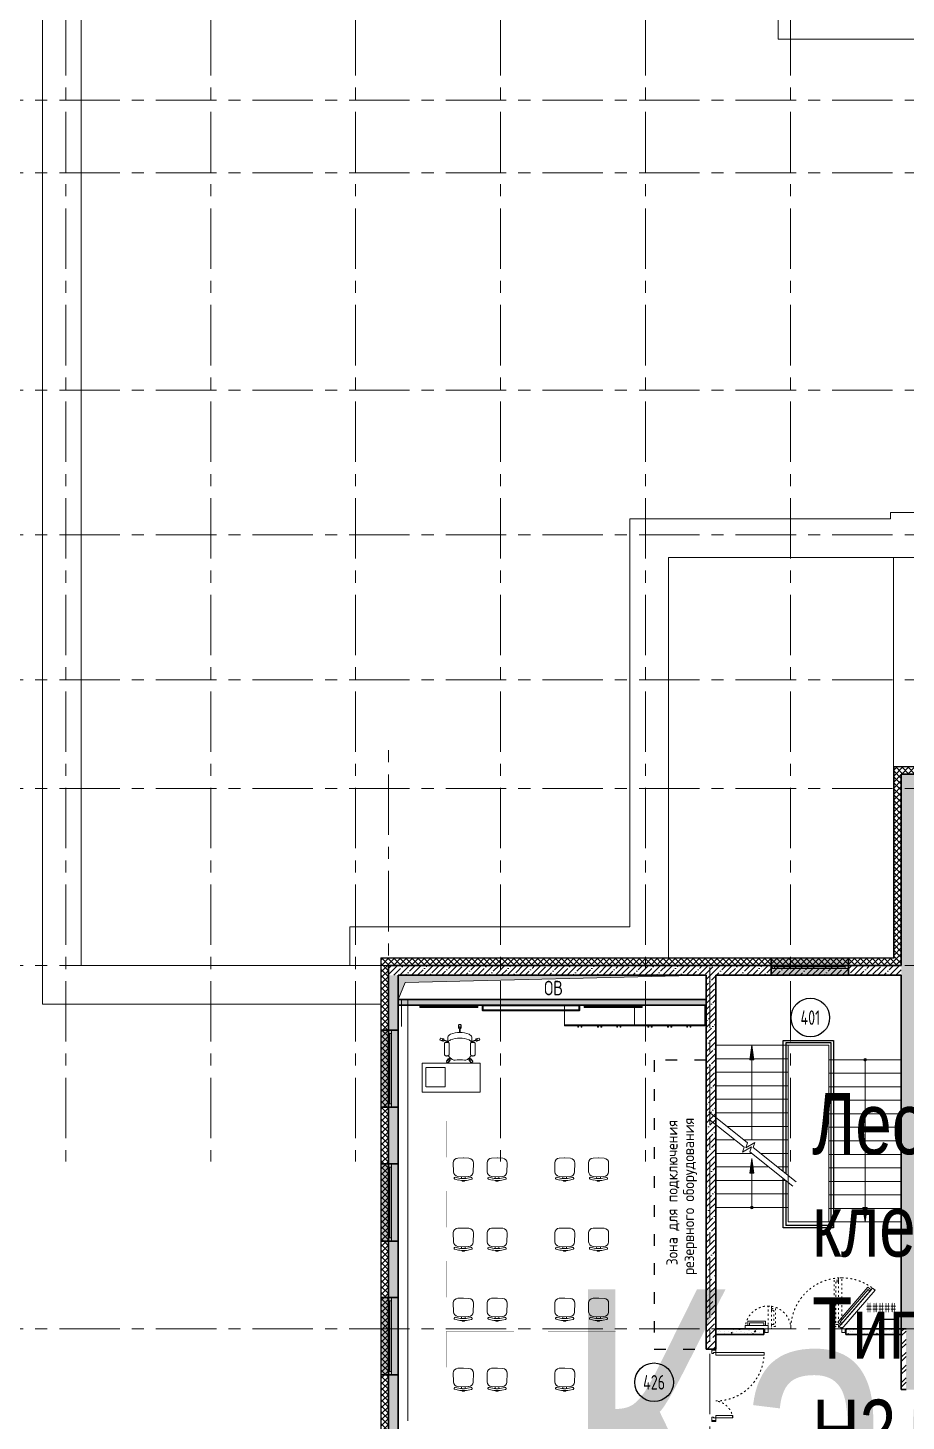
# Model space of a CAD drawing. Header units: millimetres. Extents: x -13407 to 115150, y -83292 to 109271.
# Drawn here: x -1215 to 16965, y 18048 to 46895 of the extents above; entities that cross this region are included whole.
import ezdxf
from ezdxf.enums import TextEntityAlignment as Align

# ---------------------------------------------------------------- set-up
doc = ezdxf.new("R2018")
doc.units = ezdxf.units.MM
for name, pattern in [('ACAD_ISO03W100', [30, 12, -18]), ('CENTER', [2, 1.25, -0.25, 0.25, -0.25]), ('HIDDEN', [6, 4, -2])]:
    doc.linetypes.add(name, pattern=pattern)
doc.layers.get('Defpoints').update_dxf_attribs({"color": 6})
for name, color, linetype, lineweight in [('_ТХ_мебель передв', 250, 'Continuous', 13), ('АР_Двери', 5, 'Continuous', 18), ('АР_Лестницы', 250, 'Continuous', 15), ('АР_Лестницы ограждение', 94, 'Continuous', 25), ('АР_Маркер экспликации', 239, 'Continuous', 13), ('АР_Навесной фасад', 5, 'Continuous', 5), ('АР_Номер помещения', 1, 'Continuous', 25), ('АР_Окна БЛОК', 250, 'Continuous', 13), ('АР_Оси', 193, 'Continuous', 9), ('АР_Перегородки газоблок', 165, 'Continuous', 30), ('АР_Перегородки газоблок_Штрих', 165, 'Continuous', 5), ('АР_Перегородки_кирпич_Штрих', 244, 'Continuous', 5), ('АР_Подоконники', 163, 'Continuous', 9), ('АР_Помещения_площадь', 19, 'Continuous', 9), ('АР_Сущ Несущая стена', 202, 'Continuous', 30), ('АР_тонкая линия', 250, 'Continuous', 0), ('АР_Утеплитель', 250, 'Continuous', 9), ('АР_Штриховка монолит', 250, 'Continuous', 9), ('Спринклеры', 7, 'Continuous', 18), ('ТХ_мебель передв', 250, 'Continuous', 13), ('ТХ_обор_комп принт', 30, 'Continuous', 13)]:
    doc.layers.add(name, color=color, linetype=linetype, lineweight=lineweight)
doc.layers.add('АР_Названия помещений', color=124, linetype='Continuous', lineweight=5, plot=False)
doc.layers.add('АР_Отверстия', color=251, linetype='Continuous')
doc.layers.add('ТХ', color=7, linetype='Continuous')
doc.styles.add('ICOCPEUR', font='isocpeur.ttf')
doc.styles.add('ISOCPEUR', font='isocpeur.ttf', dxfattribs={"width": 0.7})
doc.styles.add('ISOCPEUR_1', font='isocpeur.ttf', dxfattribs={"width": 0.9, "height": 250})
doc.styles.get("Standard").update_dxf_attribs({"font": 'arial.ttf'})
pattern_1 = [(45, (-945096.63, 49153.53), (-61.871843, 61.871843), []), (135, (-945096.63, 49153.53), (-61.871843, -61.871843), [])]
pattern_2 = [(45, (-951587.81, 109999.9), (-123.743687, 123.743687), []), (45, (-951464.07, 109999.9), (-123.743687, 123.743687), [218.75, -43.75, 0, -43.75])]
pattern_3 = [(50, (-195010.61, -55205.68), (215.17805, -18.82564), [22.5, -247.5]), (355, (-195010.61, -55205.68), (-41.6254, 225.65764), [18, -198]), (100.45144, (-194992.68, -55207.25), (173.55265, 206.832), [19.12206, -210.34263]), (46.1842, (-195010.61, -55145.68), (320.1724, -49.65578), [33.75, -371.25]), (96.63564, (-194983.93, -55149.82), (280.3986, 292.2356), [28.6831, -315.51413]), (351.18416, (-195010.6, -55145.68), (280.3986, 292.2356), [27, -297]), (21, (-194980.61, -55160.68), (179.07212, -120.78567), [22.5, -247.5]), (326, (-194980.61, -55160.68), (72.9946, 217.54501), [18, -198]), (71.45144, (-194965.7, -55170.75), (252.06671, 96.75935), [19.12206, -210.34263]), (37.5, (-195010.615, -55205.68), (3.647957, 99.868156), [0, -195.6, 0, -201, 0, -198.75]), (7.5, (-195010.61, -55205.68), (78.92086, 118.323514), [0, -114.6, 0, -191.1, 0, -75.75]), (327.5, (-195077.515, -55205.68), (160.14673, -6.766462), [0, -75, 0, -234, 0, -310.5]), (317.5, (-195107.51, -55205.68), (174.95585, 30.031495), [0, -97.5, 0, -155.4, 0, -220.5])]

# ---------------------------------------------------------------- blocks, each defined once
blk = doc.blocks.new('Полуторная_на лестницу')
for points in [[(75, 80), (75, 1080), (125, 1080), (125, 80)], [(1375, 430), (1375, 80), (1425, 80), (1425, 430)]]:
    blk.add_lwpolyline(points, close=True)
for points in [[(0, 0), (0, 80), (20, 80), (20, 0), (0, 0)], [(20, 80), (20, 0), (90, 0), (90, 30), (75, 30), (75, 80), (20, 80)], [(1480, 80), (1480, 0), (1410, 0), (1410, 30), (1425, 30), (1425, 80), (1480, 80)], [(1500, 0), (1500, 80), (1480, 80), (1480, 0), (1500, 0)]]:
    blk.add_lwpolyline(points)
at = {"linetype": 'ACAD_ISO03W100', "ltscale": 3}
for centre, radius, start, end in [((75, 80), 1000, 0, 90), ((1465, 40), 392, 95.9075, 174.0925)]:
    blk.add_arc(centre, radius, start, end, dxfattribs=at)
blk = doc.blocks.new('*U154')
h = blk.add_hatch(color=256)
h.dxf.hatch_style = 1
edge = h.paths.add_edge_path()
edge.add_arc((0, 0), 27.6, 359.64, 719.64)
h = blk.add_hatch(color=256)
h.dxf.hatch_style = 1
h.paths.add_polyline_path([(713, -44), (713, 44), (1013, 0)])
blk.add_line((1013, 0), (0, 0))
blk.add_lwpolyline([(713, 44), (713, -44), (1013, 0), (713, 44)])
blk.add_circle((0, 0), 27.6)
blk = doc.blocks.new('*U155')
h = blk.add_hatch(color=256)
h.dxf.hatch_style = 1
edge = h.paths.add_edge_path()
edge.add_arc((0, 0), 27.6, 359.64, 719.64)
h = blk.add_hatch(color=256)
h.dxf.hatch_style = 1
h.paths.add_polyline_path([(3060, -44), (3060, 44), (3360, 0)])
blk.add_line((3360, 0), (0, 0))
blk.add_lwpolyline([(3060, 44), (3060, -44), (3360, 0), (3060, 44)])
blk.add_circle((0, 0), 27.6)
blk = doc.blocks.new('*U108')
at = {"true_color": 0xffffff}
h = blk.add_hatch(color=7, dxfattribs=at)
h.dxf.hatch_style = 1
h.paths.add_polyline_path([(-1600, 140), (0, 140), (0, -220), (-1600, -220)])
at = {"lineweight": 30}
for p, q in [((-1600, 140), (-1600, -220)), ((0, 140), (0, -220))]:
    blk.add_line(p, q, dxfattribs=at)
for p, q in [((-1600, 140), (0, 140)), ((-1600, 140), (-1600, 140)), ((-1600, 140), (-1600, 140)), ((-1600, 0), (0, 0)), ((0, 140), (0, 140)), ((0, 140), (0, 140)), ((-1600, -70), (0, -70)), ((0, -220), (-1600, -220)), ((-1530, 0), (-1530, -70)), ((-1530, -35), (-70, -35)), ((-70, 0), (-70, -70))]:
    blk.add_line(p, q)
blk = doc.blocks.new('*U113')
at = {"true_color": 0xffffff}
h = blk.add_hatch(color=7, dxfattribs=at)
h.dxf.hatch_style = 1
h.paths.add_polyline_path([(-1600, 140), (0, 140), (0, -220), (-1600, -220)])
at = {"lineweight": 30}
for p, q in [((-1600, 140), (-1600, -220)), ((0, 140), (0, -220))]:
    blk.add_line(p, q, dxfattribs=at)
for p, q in [((-1600, 140), (0, 140)), ((-1600, 140), (-1600, 140)), ((-1600, 140), (-1600, 140)), ((-1600, 0), (0, 0)), ((0, 140), (0, 140)), ((0, 140), (0, 140)), ((-1600, -70), (0, -70)), ((0, -220), (-1600, -220)), ((-1530, 0), (-1530, -70)), ((-1530, -35), (-70, -35)), ((-70, 0), (-70, -70))]:
    blk.add_line(p, q)
blk = doc.blocks.new('*U114')
at = {"true_color": 0xffffff}
h = blk.add_hatch(color=7, dxfattribs=at)
h.dxf.hatch_style = 1
h.paths.add_polyline_path([(-1600, 140), (0, 140), (0, -220), (-1600, -220)])
at = {"lineweight": 30}
for p, q in [((-1600, 140), (-1600, -220)), ((0, 140), (0, -220))]:
    blk.add_line(p, q, dxfattribs=at)
for p, q in [((-1600, 140), (0, 140)), ((-1600, 140), (-1600, 140)), ((-1600, 140), (-1600, 140)), ((-1600, 0), (0, 0)), ((0, 140), (0, 140)), ((0, 140), (0, 140)), ((-1600, -70), (0, -70)), ((0, -220), (-1600, -220)), ((-1530, 0), (-1530, -70)), ((-1530, -35), (-70, -35)), ((-70, 0), (-70, -70))]:
    blk.add_line(p, q)
blk = doc.blocks.new('*U251')
at = {"layer": 'АР_Номер помещения', "color": 7}
blk.add_circle((-20716, -4409), 400, dxfattribs=at)
at = {"layer": 'Defpoints', "color": 7, "style": 'ISOCPEUR', "width": 0.7, "flags": 1}
blk.add_attdef('КАТЕГОРИЯ', (-499, -2092), '', height=250, dxfattribs=at)
at = {"layer": 'Defpoints', "color": 7, "style": 'ISOCPEUR', "width": 0.7}
blk.add_attdef('ПЛОЩАДЬ_ПОМЕЩЕНИЯ', text='', height=200, dxfattribs=at).set_placement((-20055, -13070), align=Align.MIDDLE_RIGHT)
at = {"layer": 'АР_Номер помещения', "color": 7, "style": 'ISOCPEUR', "width": 0.7}
blk.add_attdef('НОМЕР_ПОМЕЩЕНИЯ', text='', height=300, dxfattribs=at).set_placement((-20716, -4409), align=Align.MIDDLE_CENTER)
at = {"layer": 'АР_Помещения_площадь', "color": 7, "lineweight": 30, "width": 0.7, "flags": 104}
blk.add_attdef('ИМЯ_ПОМЕЩЕНИЯ', text='', height=100, dxfattribs=at).set_placement((158, 1217), align=Align.MIDDLE_CENTER)
blk = doc.blocks.new('*U263')
at = {"layer": 'Defpoints', "color": 7}
blk.add_line((-14041, -3644), (-14463, -3644), dxfattribs=at)
at = {"layer": 'АР_Номер помещения', "color": 7}
blk.add_circle((-15816, 2609), 400, dxfattribs=at)
at = {"layer": 'Defpoints', "color": 7, "style": 'ISOCPEUR', "width": 0.7, "flags": 1}
blk.add_attdef('КАТЕГОРИЯ', (-499, -2092), '', height=250, dxfattribs=at)
at = {"layer": 'Defpoints', "color": 7, "style": 'ISOCPEUR', "width": 0.7}
blk.add_attdef('ПЛОЩАДЬ_ПОМЕЩЕНИЯ', text='', height=200, dxfattribs=at).set_placement((-14036, -3397), align=Align.MIDDLE_RIGHT)
at = {"layer": 'АР_Номер помещения', "color": 7, "style": 'ISOCPEUR', "width": 0.7}
blk.add_attdef('НОМЕР_ПОМЕЩЕНИЯ', text='', height=300, dxfattribs=at).set_placement((-15816, 2609), align=Align.MIDDLE_CENTER)
at = {"layer": 'АР_Помещения_площадь', "color": 7, "lineweight": 30, "width": 0.7, "flags": 104}
blk.add_attdef('ИМЯ_ПОМЕЩЕНИЯ', text='', height=100, dxfattribs=at).set_placement((158, 1217), align=Align.MIDDLE_CENTER)
blk = doc.blocks.new('*U96')
at = {"true_color": 0xffffff}
h = blk.add_hatch(color=7, dxfattribs=at)
h.dxf.hatch_style = 1
h.paths.add_polyline_path([(-1600, -140), (0, -140), (0, 220), (-1600, 220)])
at = {"lineweight": 30}
for p, q in [((-1600, -140), (-1600, 220)), ((0, -140), (0, 220))]:
    blk.add_line(p, q, dxfattribs=at)
for p, q in [((0, 220), (-1600, 220)), ((-1600, 70), (0, 70)), ((-1600, 0), (0, 0)), ((-1530, 0), (-1530, 70)), ((-1530, 35), (-70, 35)), ((-70, 0), (-70, 70)), ((-1600, -140), (0, -140)), ((-1600, -140), (-1600, -140)), ((-1600, -140), (-1600, -140)), ((0, -140), (0, -140)), ((0, -140), (0, -140))]:
    blk.add_line(p, q)
blk = doc.blocks.new('дв.1700')
at = {"layer": 'АР_Двери'}
for points in [[(-87, 0), (-87, -80), (-70, -80), (-70, 0), (-87, 0)], [(-70, -80), (-70, 0), (0, 0), (0, -30), (0, -30), (0, -80), (-70, -80)], [(1596, -80), (1596, 0), (1526, 0), (1526, -30), (1526, -30), (1526, -80), (1596, -80)], [(1613, 0), (1613, -80), (1596, -80), (1596, 0), (1613, 0)]]:
    blk.add_lwpolyline(points, dxfattribs=at)
for points in [[(0, -80), (-692, -876), (-639, -922), (53, -126)], [(20, -164), (-606, -884), (-542, -940), (84, -219)], [(-3, -190), (-583, -858), (-546, -890), (35, -223)], [(1997, -150), (1526, -150), (1526, -80), (1997, -80)], [(1947, -235), (1576, -235), (1576, -150), (1947, -150)], [(1912, -200), (1611, -200), (1611, -150), (1912, -150)]]:
    blk.add_lwpolyline(points, close=True, dxfattribs=at)
at = {"layer": 'АР_Двери', "linetype": 'ACAD_ISO03W100', "ltscale": 3}
for points in [[(0, -80), (0, -1135), (70, -1135), (70, -80)], [(1456, -551), (1456, -80), (1526, -80), (1526, -551)]]:
    blk.add_lwpolyline(points, close=True, dxfattribs=at)
for points in [[(70, -1050), (70, -1085), (155, -1085), (155, -130), (70, -130), (70, -165)], [(70, -1050), (120, -1050), (120, -165), (70, -165)], [(1456, -466), (1456, -501), (1371, -501), (1371, -130), (1456, -130), (1456, -165)], [(1456, -466), (1406, -466), (1406, -165), (1456, -165)]]:
    blk.add_lwpolyline(points, dxfattribs=at)
for centre, radius, start, end in [((0, -80), 1055, 229, 0), ((1526, -80), 471, 180, 351.4758)]:
    blk.add_arc(centre, radius, start, end, dxfattribs=at)
blk = doc.blocks.new('СК33 790х830')
for p, q in [((-25, 659), (-25, 719)), ((-20, 729), (20, 729)), ((-20, 729), (-20, 649)), ((-20, 649), (-16, 649)), ((-7, 568), (-7, 642)), ((-2, 649), (2, 649)), ((7, 568), (6, 642)), ((15, 649), (20, 649)), ((20, 729), (20, 649)), ((25, 659), (25, 719)), ((-403, 450), (-416, 412)), ((-416, 412), (-339, 388)), ((-350, 386), (-408, 405)), ((-403, 450), (-327, 426)), ((-335, 434), (-392, 452)), ((-338, 392), (-339, 388)), ((-333, 409), (-334, 405)), ((-250, 372), (-329, 399)), ((-327, 426), (-328, 422)), ((-250, 387), (-325, 410)), ((-319, 344), (-320, 340)), ((-320, 140), (-320, 340)), ((-316, 349), (-319, 344)), ((-312, 353), (-316, 349)), ((-306, 357), (-312, 353)), ((-298, 360), (-306, 357)), ((-290, 362), (-298, 360)), ((-290, 362), (-289, 362)), ((-280, 363), (-289, 362)), ((-280, 363), (-279, 363)), ((-270, 364), (-279, 363)), ((-270, 364), (-261, 363)), ((-261, 363), (-261, 363)), ((-261, 363), (-252, 362)), ((-252, 362), (-251, 362)), ((-251, 362), (-243, 360)), ((-249, 472), (-250, 402)), ((-250, 402), (-250, 398)), ((-250, 398), (-250, 380)), ((-250, 380), (-250, 370)), ((-250, 370), (-250, 362)), ((-243, 360), (-235, 357)), ((-235, 357), (-229, 353)), ((-229, 353), (-224, 349)), ((-224, 349), (-222, 344)), ((-222, 344), (-220, 340)), ((-221, 140), (-220, 340)), ((221, 344), (220, 340)), ((220, 140), (220, 340)), ((224, 349), (221, 344)), ((228, 353), (224, 349)), ((234, 357), (228, 353)), ((242, 360), (234, 357)), ((250, 362), (242, 360)), ((248, 472), (249, 380)), ((249, 387), (324, 410)), ((249, 372), (328, 399)), ((249, 380), (249, 370)), ((249, 370), (249, 362)), ((250, 362), (251, 362)), ((260, 363), (251, 362)), ((260, 363), (261, 363)), ((270, 364), (261, 363)), ((270, 364), (279, 363)), ((279, 363), (279, 363)), ((279, 363), (288, 362)), ((288, 362), (289, 362)), ((289, 362), (297, 360)), ((297, 360), (305, 357)), ((305, 357), (311, 353)), ((311, 353), (316, 349)), ((316, 349), (318, 344)), ((318, 344), (319, 340)), ((320, 140), (320, 340)), ((403, 450), (326, 426)), ((326, 426), (328, 422)), ((332, 409), (333, 405)), ((334, 434), (392, 452)), ((337, 392), (338, 388)), ((415, 412), (338, 388)), ((350, 386), (407, 405)), ((403, 450), (415, 412)), ((-320, 140), (-320, 131)), ((-320, 131), (-320, 123)), ((-320, 123), (-320, 115)), ((-319, 109), (-320, 115)), ((-318, 106), (-319, 109)), ((-315, 100), (-318, 106)), ((-311, 95), (-315, 100)), ((-305, 90), (-311, 95)), ((-303, 89), (-305, 90)), ((-296, 85), (-303, 89)), ((-293, 84), (-296, 85)), ((-290, 83), (-293, 84)), ((-284, 81), (-290, 83)), ((-281, 81), (-284, 81)), ((-278, 81), (-281, 81)), ((-274, 80), (-278, 81)), ((-277, -38), (-230, 27)), ((-240, 22), (-275, -27)), ((-270, 80), (-274, 80)), ((-267, 80), (-270, 80)), ((-263, 81), (-267, 80)), ((-260, 81), (-263, 81)), ((-257, 81), (-260, 81)), ((-257, 81), (-251, 83)), ((-248, 84), (-251, 83)), ((-245, 85), (-248, 84)), ((-245, 85), (-238, 89)), ((-245, -61), (-198, 4)), ((-236, 90), (-238, 89)), ((-237, 89), (-225, 73)), ((-236, 90), (-230, 95)), ((-230, 95), (-226, 100)), ((-230, 27), (-227, 25)), ((-226, 100), (-223, 106)), ((-225, 73), (-202, 42)), ((-222, 109), (-223, 106)), ((-222, 109), (-221, 115)), ((-221, 140), (-221, 131)), ((-221, 131), (-221, 123)), ((-221, 123), (-221, 115)), ((-221, 115), (-221, 115)), ((-216, 17), (-212, 14)), ((-202, 42), (-215, 25)), ((-192, 34), (-205, 17)), ((-202, 42), (-201, 40)), ((-201, 40), (-181, 26)), ((-201, 6), (-198, 4)), ((-181, 26), (-161, 10)), ((-161, 10), (-158, 8)), ((-158, 8), (-155, 7)), ((-155, 7), (-140, -1)), ((-56, 0), (56, 0)), ((55, 0), (99, -4)), ((155, 7), (139, -1)), ((155, 7), (158, 8)), ((158, 8), (160, 10)), ((174, 21), (160, 10)), ((180, 26), (174, 21)), ((200, 40), (180, 26)), ((187, 30), (196, 17)), ((192, 6), (189, 4)), ((236, -61), (189, 4)), ((197, 38), (206, 25)), ((200, 40), (201, 42)), ((217, 63), (201, 42)), ((207, 17), (204, 14)), ((225, 73), (217, 63)), ((221, 27), (218, 25)), ((220, 140), (220, 131)), ((220, 131), (220, 123)), ((220, 123), (220, 115)), ((220, 115), (220, 113)), ((221, 109), (220, 113)), ((222, 106), (221, 109)), ((268, -38), (221, 27)), ((225, 100), (222, 106)), ((229, 95), (225, 100)), ((237, 89), (225, 73)), ((235, 90), (229, 95)), ((231, 22), (267, -27)), ((237, 89), (235, 90)), ((244, 85), (237, 89)), ((247, 84), (244, 85)), ((250, 83), (247, 84)), ((256, 81), (250, 83)), ((259, 81), (256, 81)), ((262, 81), (259, 81)), ((266, 80), (262, 81)), ((270, 80), (266, 80)), ((273, 80), (270, 80)), ((277, 81), (273, 80)), ((280, 81), (277, 81)), ((283, 81), (280, 81)), ((283, 81), (289, 83)), ((292, 84), (289, 83)), ((295, 85), (292, 84)), ((295, 85), (302, 89)), ((304, 90), (302, 89)), ((304, 90), (310, 95)), ((310, 95), (314, 100)), ((314, 100), (317, 106)), ((318, 109), (317, 106)), ((318, 109), (319, 115)), ((319, 140), (319, 131)), ((319, 131), (319, 123)), ((319, 123), (319, 115)), ((319, 115), (319, 115)), ((-277, -38), (-245, -61)), ((-200, -7), (-235, -56)), ((-140, -1), (-125, -4)), ((-125, -4), (-110, -5)), ((-110, -5), (-99, -4)), ((-99, -4), (-55, 0)), ((111, -5), (99, -4)), ((111, -5), (125, -4)), ((125, -4), (139, -1)), ((191, -7), (226, -56)), ((268, -38), (236, -61))]:
    blk.add_line(p, q)
for centre in [(0, 661), (-345, 411), (344, 411), (-221, 6), (212, 6)]:
    blk.add_circle(centre, 20)
for centre, radius, start, end in [((-20, 719), 5, 90, 180), ((-20, 659), 5, 180, 270), ((0, 661), 17, 279.4623, 260.5377), ((20, 719), 5, 0, 90), ((20, 659), 5, 270, 0), ((-406, 409), 5, 162.3275, 252.3275), ((-394, 447), 5, 72.3275, 162.3275), ((-345, 411), 17, 351.7899, 332.8652), ((-349, 391), 5, 252.3275, 342.3275), ((-337, 429), 5, 342.3275, 72.3275), ((-152, 436), 103, 113.6677, 159.763), ((-152, 318), 103, 113.6677, 155.3986), ((-15, 128), 440, 88.0553, 113.9054), ((-15, 10), 440, 88.0553, 113.9054), ((14, 128), 440, 66.0946, 91.9447), ((14, 10), 440, 66.0946, 91.9447), ((151, 436), 103, 20.237, 66.3323), ((151, 318), 103, 24.6014, 66.3323), ((344, 411), 17, 207.1348, 188.2101), ((336, 429), 5, 107.6725, 197.6725), ((348, 391), 5, 197.6725, 287.6725), ((393, 447), 5, 17.6725, 107.6725), ((405, 409), 5, 287.6725, 17.6725), ((-236, 19), 5, 54, 144), ((-221, 6), 17, 63.4623, 44.5377), ((212, 6), 17, 135.4623, 116.5377), ((227, 19), 5, 36, 126), ((-271, -30), 5, 144, 234), ((-239, -53), 5, 234, 324), ((-204, -4), 5, 324, 54), ((195, -4), 5, 126, 216), ((230, -53), 5, 216, 306), ((263, -30), 5, 306, 36)]:
    blk.add_arc(centre, radius, start, end)
blk = doc.blocks.new('A$C3da1b1ea')
at = {"lineweight": 0}
blk.add_lwpolyline([(0, 0), (50, 0), (50, -1200), (0, -1200), (0, 0)], dxfattribs=at)
blk = doc.blocks.new('стол с тумбой 1200х600')
blk.add_lwpolyline([(-19012, 19801), (-19012, 21001), (-19612, 21001), (-19612, 19801)], close=True)
at = {"linetype": 'HIDDEN', "ltscale": 0.1}
blk.add_lwpolyline([(-19505, 19875), (-19105, 19875), (-19105, 20275), (-19505, 20275)], close=True, dxfattribs=at)
blk = doc.blocks.new('стуо без подлокот')
at = {"extrusion": (-5.44802e-05, 0.000471638, 1)}
for p, q in [((-8474, 20785, 0), (-8288, 20787, 0)), ((-8669, 20558, 0), (-8669, 20606, 0)), ((-8668, 20606, 0), (-8669, 20558, 0)), ((-8654, 20558, 0), (-8669, 20558, 0)), ((-8654, 20606, 0), (-8668, 20606, 0)), ((-8654, 20582, 0), (-8653, 20617, 0)), ((-8654, 20582, 0), (-8654, 20606, 0)), ((-8654, 20582, 0), (-8654, 20558, 0)), ((-8654, 20582, 0), (-8654, 20548, 0)), ((-8647, 20482, 0), (-8630, 20408, 0)), ((-8645, 20682, 0), (-8627, 20756, 0)), ((-8615, 20606, 0), (-8615, 20581, 0)), ((-8615, 20557, 0), (-8615, 20582, 0)), ((-8615, 20543, 0), (-8575, 20543, 0)), ((-8614, 20620, 0), (-8574, 20619, 0)), ((-8591, 20417, 0), (-8608, 20492, 0)), ((-8588, 20746, 0), (-8606, 20672, 0)), ((-8603, 20770, 0), (-8602, 20770, 0)), ((-8577, 20581, 0), (-8569, 20694, 0)), ((-8577, 20582), (-8571, 20469, 0)), ((-8195, 20464, 0), (-8189, 20582, 0)), ((-8193, 20693, 0), (-8189, 20575, 0)), ((-8606, 20393, 0), (-8605, 20394, 0)), ((-8484, 20377, 0), (-8294, 20371, 0))]:
    blk.add_line(p, q, dxfattribs=at)
at = {"extrusion": (5.44802e-05, -0.000471638, -1)}
for centre, major_axis, start_param, end_param in [((-8608, 20751, 0), (12.7, 14.6, 0), 4.240369, 5.829345), ((-8473, 20688, 0), (63.4, 73.1, 0), 4.061153, 5.558057), ((-8290, 20690, 0), (63.4, 73.1, 0), -0.725128, 0.826554), ((-8363, 20612, 0), (-219, 190, 0), 5.584367, 5.811166), ((-8325, 20602, 0), (190, 219, 0), 4.01357, 4.240369), ((-8607, 20751, 0), (12.7, 14.6, 0), -0.45384, 1.098777)]:
    blk.add_ellipse(centre, major_axis=major_axis, ratio=1, start_param=start_param, end_param=end_param, dxfattribs=at)
at = {"extrusion": (-5.44802e-05, 0.000471638, 1)}
for centre, major_axis, start_param, end_param in [((-8364, 20547, 0), (-222, -187, 0), 5.584367, 5.811166), ((-8325, 20557, 0), (187, -222, 0), 4.01357, 4.240369), ((-8611, 20412, 0), (12.4, -14.8, 0), 4.240369, 5.829345), ((-8610, 20412, 0), (12.4, -14.8, 0), -0.45384, 1.098777), ((-8475, 20473, 0), (62.2, -74.2, 0), 4.061153, 5.558057), ((-8292, 20468, 0), (62.2, -74.2, 0), -0.725128, 0.826554)]:
    blk.add_ellipse(centre, major_axis=major_axis, ratio=1, start_param=start_param, end_param=end_param, dxfattribs=at)
blk = doc.blocks.new('У195')
at = {"layer": '_ТХ_мебель передв', "const_width": 2}
blk.add_lwpolyline([(168259, 78382), (169009, 78382), (169009, 76982), (168259, 76982)], close=True, dxfattribs=at)
blk = doc.blocks.new('тумба под доской')
for points in [[(-1451, -426), (0, -426), (0, 0), (-1451, 0)], [(-1165, -453), (-1149, -453), (-1149, -426), (-1165, -426)], [(-1096, -453), (-1080, -453), (-1080, -426), (-1096, -426)], [(-768, -453), (-752, -453), (-752, -426), (-768, -426)], [(-699, -453), (-683, -453), (-683, -426), (-699, -426)], [(-360, -453), (-344, -453), (-344, -426), (-360, -426)], [(-291, -453), (-275, -453), (-275, -426), (-291, -426)]]:
    blk.add_lwpolyline(points, close=True)
blk.add_lwpolyline([(-1451, -410), (0, -410)])

msp = doc.modelspace()

# ---------------------------------------------------------------- hatches: boundary and pattern name
at = {"layer": 'АР_Лестницы'}
h = msp.add_hatch(color=256, dxfattribs=at)
h.dxf.hatch_style = 1
h.paths.add_polyline_path([(13815.5, 25530.9), (13726.9, 25530.9), (13771.2, 25830.9)])
at = {"layer": 'АР_Перегородки газоблок_Штрих', "ltscale": 100}
h = msp.add_hatch(dxfattribs=at)
h.set_pattern_fill('AR-CONC', color=256, scale=30)
h.set_pattern_definition([(50, (-195010.61, -55305.68), (215.17805, -18.82564), [22.5, -247.5]), (355, (-195010.61, -55305.68), (-41.6254, 225.65764), [18, -198]), (100.45144, (-194992.68, -55307.25), (173.55265, 206.832), [19.12206, -210.34263]), (46.1842, (-195010.61, -55245.68), (320.1724, -49.6558), [33.75, -371.25]), (96.63564, (-194983.93, -55249.82), (280.3986, 292.2356), [28.6831, -315.51413]), (351.18416, (-195010.6, -55245.68), (280.3986, 292.2356), [27, -297]), (21, (-194980.61, -55260.68), (179.07212, -120.78567), [22.5, -247.5]), (326, (-194980.61, -55260.68), (72.9946, 217.54501), [18, -198]), (71.45144, (-194965.7, -55270.75), (252.06671, 96.75935), [19.12206, -210.34263]), (37.5, (-195010.615, -55305.68), (3.647957, 99.868156), [0, -195.6, 0, -201, 0, -198.75]), (7.5, (-195010.61, -55305.68), (78.92086, 118.323514), [0, -114.6, 0, -191.1, 0, -75.75]), (327.5, (-195077.515, -55305.68), (160.14673, -6.766462), [0, -75, 0, -234, 0, -310.5]), (317.5, (-195107.51, -55305.68), (174.95585, 30.031495), [0, -97.5, 0, -155.4, 0, -220.5])])
h.paths.add_polyline_path([(12825.3, 26780.4), (6450, 26780.4), (6450, 26660.4), (12825, 26661.2), (12824.6, 26660.4)])
h = msp.add_hatch(dxfattribs=at)
h.set_pattern_fill('AR-CONC', color=256, scale=30)
h.set_pattern_definition(pattern_3)
h.paths.add_polyline_path([(13025, 19840), (13025, 19960), (13025, 19960), (13025, 19840), (14019.9, 19840), (14020.1, 19960), (13025, 19960)])
h = msp.add_hatch(dxfattribs=at)
h.set_pattern_fill('AR-CONC', color=256, scale=30)
h.set_pattern_definition(pattern_3)
h.paths.add_polyline_path([(15720, 19840), (15720, 19960), (15720, 19960), (15720, 19840), (16864.9, 19840), (16865.1, 19960), (15720, 19960)])
at = {"layer": 'АР_Перегородки_кирпич_Штрих', "ltscale": 100}
h = msp.add_hatch(dxfattribs=at)
h.set_pattern_fill('ANSI32', color=256, scale=500)
h.set_pattern_definition([(45, (-255857.94, -55008.16), (-132.58252, 132.58252), []), (45, (-255769.55, -55008.16), (-132.58252, 132.58252), [])])
h.paths.add_polyline_path([(16865, 19960), (16965, 19960), (16965, 18702.5), (16865, 18702.5)])
at = {"layer": 'АР_Утеплитель', "ltscale": 100}
h = msp.add_hatch(dxfattribs=at)
h.set_pattern_fill('ANSI37', color=256, scale=700)
h.set_pattern_definition(pattern_1)
h.paths.add_polyline_path([(68515, 9610), (62165, 9610), (62165, 27480), (51665, 27480), (51665, 31445), (16865, 31445), (16865, 27480), (11889.8, 27480), (11889.8, 27630), (16715, 27630), (16715, 31595), (51815, 31595), (51815, 27630), (62315, 27630), (62315, 9760), (68665, 9760), (68665, -250), (55265, -250), (55265, 6100), (47385, 6100), (47385, 11290), (39149.7, 11290), (39149.7, 11040), (38999.7, 11040), (38999.7, 11440), (47535, 11440), (47535, 6250), (55415, 6250), (55415, -100), (68515, -100)])
h = msp.add_hatch(dxfattribs=at)
h.set_pattern_fill('ANSI37', color=256, scale=700)
h.set_pattern_definition(pattern_1)
h.paths.add_polyline_path([(-100, 9610), (6250, 9610), (6250, 27480), (11889.8, 27480), (11889.8, 27630), (6100, 27630), (6100, 9760), (-250, 9760), (-250, -250), (13150, -250), (13150, 6100), (21270, 6100), (21270, 11290), (29537.4, 11290), (29537.4, 11040), (29687.4, 11040), (29687.4, 11440), (21120, 11440), (21120, 6250), (13000, 6250), (13000, -100), (-100, -100)])
at = {"layer": 'АР_Штриховка монолит', "ltscale": 100}
h = msp.add_hatch(dxfattribs=at)
h.set_pattern_fill('ANSI35', color=256, scale=700)
h.set_pattern_definition(pattern_2)
h.paths.add_polyline_path([(51365, 31445), (16865, 31445), (16865, 27480), (16865, 27280), (16865, 19960), (16965, 19960), (16965, 18702.5), (17165, 18702.5), (17165, 19660), (20920, 19660), (20920, 18477.5), (21120, 18477.5), (21120, 19660), (28120, 19660), (28120, 19960), (17165, 19960), (17165, 31145), (51365, 31145)])
h = msp.add_hatch(dxfattribs=at)
h.set_pattern_fill('ANSI35', color=256, scale=700)
h.set_pattern_definition([(45, (-938746.6, 75713.59), (-123.743687, 123.743687), []), (45, (-938622.85, 75713.59), (-123.743687, 123.743687), [218.75, -43.75, 0, -43.75])])
h.paths.add_polyline_path([(6450, 27280), (12825, 27280), (12825, 19540.2), (13025, 19540.2), (13025, 27280), (16865, 27280), (16865, 27480), (6250, 27480), (6250, 27280), (6450, 27280)])
h = msp.add_hatch(dxfattribs=at)
h.set_pattern_fill('ANSI35', color=256, scale=700)
h.set_pattern_definition(pattern_2)
h.paths.add_polyline_path([(6449.9, 27280), (6249.9, 27280), (6249.9, 9610), (-100, 9610), (-100, 9410), (100, 9410), (6250, 9410), (6250, 8550), (6550, 8550), (6550, 9610), (6450, 9610)])
at = {"layer": 'Спринклеры', "ltscale": 100}
h = msp.add_hatch(dxfattribs=at)
h.set_pattern_fill('ANSI31', color=256)
h.set_pattern_definition([(45, (-195010.61454, -55205.68246), (-0.08838834765, 0.08838834765), [])])
h.paths.add_polyline_path([(8569.9, 27280), (6450, 27280), (6450, 26780.4), (6592.1, 27128.4), (8569.9, 27176.5)])
h.paths.add_polyline_path([(11569.9, 27249.5), (12825, 27280), (8569.9, 27280), (8569.9, 27176.5)])

# ---------------------------------------------------------------- linework, layer by layer
at = {"layer": 'АР_Лестницы', "ltscale": 100}
for p, q in [((13025, 25830.9), (15362.6, 25830.9)), ((13020, 25550.9), (14522.4, 25550.9)), ((16865, 25530.9), (15362.6, 25530.9)), ((13020, 25270.9), (14522.4, 25270.9)), ((16865, 25250.9), (15362.6, 25250.9)), ((13020, 24990.9), (14522.4, 24990.9)), ((16865, 24970.9), (15362.6, 24970.9)), ((13020, 24710.9), (14522.4, 24710.9)), ((16865, 24690.8), (15362.6, 24690.9)), ((13020, 24430.9), (14522.4, 24430.9)), ((16865, 24410.9), (15362.5, 24410.9)), ((13252.7, 24150.9), (14522.4, 24150.9)), ((16865, 24130.9), (15362.5, 24130.9)), ((13020, 23870.9), (13420.3, 23870.9)), ((13603, 23870.9), (14522.4, 23870.9)), ((16865, 23850.9), (15362.5, 23850.9)), ((13020, 23590.9), (13770.6, 23590.9)), ((13953.3, 23590.9), (14522.4, 23590.9)), ((16865, 23570.9), (15362.5, 23570.9)), ((13020, 23310.9), (14120.9, 23310.9)), ((14303.5, 23310.9), (14522.3, 23310.9)), ((16865, 23290.9), (15362.6, 23290.9)), ((13020, 23030.9), (14471.2, 23030.9)), ((16865, 23010.9), (15362.6, 23010.9)), ((13020, 22750.9), (14522.4, 22750.9)), ((16865, 22730.9), (15362.6, 22730.9)), ((13020, 22470.9), (14522.4, 22470.9)), ((16865, 22450.8), (15362.5, 22450.9)), ((15362.5, 22170.8), (14522.4, 22170.8)), ((16865, 22170.8), (15362.6, 22170.8))]:
    msp.add_line(p, q, dxfattribs=at)
at = {"layer": 'АР_Лестницы'}
msp.add_line((13771.2, 25830.9), (13771.2, 23870.9), dxfattribs=at)
for points in [[(13726.9, 25530.9), (13815.5, 25530.9), (13771.2, 25830.9), (13726.9, 25530.9)], [(12880.4, 24448.5), (13681.1, 23808.4), (13646.1, 23704.5), (13833.3, 23818.7), (13798.3, 23714.8), (14690.5, 23001.6)], [(12880.4, 24302.4), (13609.9, 23719.3), (13574.9, 23615.4), (13762.1, 23729.6), (13727.1, 23625.7), (14619.3, 22912.5)]]:
    msp.add_lwpolyline(points, dxfattribs=at)
at = {"layer": 'АР_Лестницы', "ltscale": 100}
for points in [[(14522.4, 22170.8), (14522.3, 25830.9)], [(15362.5, 22170.8), (15362.6, 25830.9)]]:
    msp.add_lwpolyline(points, dxfattribs=at)
at = {"layer": 'АР_Лестницы ограждение', "ltscale": 100}
for p, q in [((14422.4, 22047.8), (14422.4, 23069.9)), ((15462.6, 22047.8), (14422.4, 22047.8)), ((15412.6, 22097.8), (14472.4, 22097.8))]:
    msp.add_line(p, q, dxfattribs=at)
for points in [[(14422.4, 23215.9), (14422.4, 23870.9), (14422.4, 25930.9), (15462.6, 25930.9)], [(15412.6, 25880.9), (14472.4, 25880.9), (14472.4, 23870.9), (14472.4, 23175.9)], [(15412.6, 22097.8), (15412.6, 25880.9)], [(15462.6, 25930.9), (15462.6, 22047.8)], [(14472.4, 23029.9), (14472.4, 22097.8)], [(15206.9, 22047.8), (15206.9, 22047.8)]]:
    msp.add_lwpolyline(points, dxfattribs=at)
at = {"layer": 'АР_Навесной фасад', "ltscale": 100}
for p, q in [((16705, 31605), (51825, 31605)), ((16705, 31605), (16705, 27640)), ((16715, 31595), (51815, 31595)), ((16715, 31595), (16715, 27630)), ((6090, 9770), (6090, 27640)), ((6090, 27640), (16705, 27640)), ((6100, 9760), (6100, 27630)), ((6100, 27630), (16715, 27630))]:
    msp.add_line(p, q, dxfattribs=at)
at = {"layer": 'АР_Оси', "linetype": 'CENTER', "ltscale": 1000}
for p, q in [((-430.1, 79157.5), (-430.1, 23425.1)), ((2569.9, 79157.5), (2569.9, 23425.1)), ((5569.9, 79157.5), (5569.9, 23425.1)), ((8569.9, 79157.5), (8569.9, 23425.1)), ((11569.9, 79157.5), (11569.9, 23425.1)), ((14569.9, 79157.5), (14569.9, 23425.1)), ((-12563.8, 45395), (70614.6, 45395)), ((-12563.8, 43895), (70614.6, 43895)), ((-12563.8, 39395), (70614.6, 39395)), ((-12563.8, 36395), (70614.6, 36395)), ((-12563.8, 33395), (70614.6, 33395)), ((6250, -1811.3), (6250, 32072.7)), ((-12563.8, 31145), (70614.6, 31145)), ((-12563.8, 27480), (71033.4, 27480)), ((12900, -1811.3), (12900, 27571.3)), ((-12563.8, 19960), (71033.4, 19960))]:
    msp.add_line(p, q, dxfattribs=at)
at = {"layer": 'АР_Перегородки газоблок', "ltscale": 100}
for p, q in [((14020, 19960), (14020, 19840)), ((15720, 19960), (15720, 19840)), ((16865, 19960), (16865, 18702.5)), ((16965, 18702.5), (16865, 18702.5))]:
    msp.add_line(p, q, dxfattribs=at)
for points in [[(12825, 26780.4), (6450, 26780.4)], [(12825, 26660.4), (6450, 26660.4)], [(13025, 19960), (14020, 19960)], [(15720, 19960), (16865, 19960)], [(14020, 19840), (13025, 19840)], [(16865, 19840), (15720, 19840)]]:
    msp.add_lwpolyline(points, dxfattribs=at)
at = {"layer": 'АР_Подоконники', "ltscale": 100}
msp.add_line((6650, 18055), (6650, 26760.4), dxfattribs=at)
at = {"layer": 'АР_Сущ Несущая стена', "ltscale": 100}
for p, q in [((16865, 31445), (51665, 31445)), ((16865, 31445), (16865, 27480)), ((6250, 27480), (16865, 27480)), ((6250, 9610), (6250, 27480)), ((6250, 26145), (6250, 27480)), ((6450, 9610), (6450, 27280)), ((6450, 27280), (12825, 27280)), ((12825, 19540.2), (12825, 27280)), ((13025, 19540.2), (13025, 27280)), ((13025, 27280), (16865, 27280)), ((16865, 27280), (16865, 19960)), ((16865, 19960), (16965, 19960)), ((16865, 19960), (16965, 19960)), ((12825, 19540.2), (13025, 19540.2))]:
    msp.add_line(p, q, dxfattribs=at)
at = {"layer": 'АР_тонкая линия', "color": 18, "ltscale": 100, "true_color": 0x000000}
msp.add_line((16703.7, 31605), (16703.7, 35930), dxfattribs=at)
for points in [[(20569.9, 43730), (20568.7, 36860), (16638.6, 36860), (16638.6, 36730), (11248.6, 36730), (11248.6, 28280), (7003.1, 28280), (6466.7, 28280), (5448.7, 28280), (5448.7, 27480), (-111.4, 27480), (-111.4, 51645)], [(14318.6, 51163.7), (14318.6, 46660), (17448.6, 46660), (17448.6, 43730), (20569.9, 43730)], [(18118.6, 47330), (18118.6, 44400), (21238.7, 44400), (21238.7, 36060), (17438.6, 36060), (17438.6, 35930), (12048.6, 35930), (12048.6, 27640), (7003.1, 27640), (6466.7, 27640), (6088.7, 27640), (6088.7, 26680), (-911.4, 26680), (-911.4, 50975)]]:
    msp.add_lwpolyline(points, dxfattribs=at)
at = {"layer": 'АР_тонкая линия', "ltscale": 100}
msp.add_lwpolyline([(6450, 26780.4), (6592.1, 27128.4), (12825, 27280)], dxfattribs=at)
at = {"layer": 'ТХ', "linetype": 'ACAD_ISO03W100', "ltscale": 20}
msp.add_lwpolyline([(12825, 25519.3), (11749.9, 25519.3), (11749.9, 19540.2), (12825, 19540.2)], close=True, dxfattribs=at)
at = {"layer": 'ТХ_мебель передв', "ltscale": 100}
msp.add_line((6520, 26215), (6520, 26760.3), dxfattribs=at)
at = {"layer": 'ТХ_мебель передв', "const_width": 50}
for points in [[(6900.1, 26635.4), (8100.1, 26635.4)], [(10299.9, 26635.4), (11499.9, 26635.4)]]:
    msp.add_lwpolyline(points, dxfattribs=at)
at = {"layer": 'ТХ_обор_комп принт', "lineweight": 35}
msp.add_lwpolyline([(10199.9, 26660.4), (10199.9, 26549.1), (8200.1, 26549.1), (8200.1, 26660.4)], close=True, dxfattribs=at)

# ---------------------------------------------------------------- block references
at = {"layer": 'АР_Двери'}
for name, p, rotation in [('дв.1700', (15633, 19880), 180), ('Полуторная_на лестницу', (12945, 19540.2), 270)]:
    msp.add_blockref(name, p, dxfattribs=dict(at, rotation=rotation))
at = {"layer": 'АР_Лестницы', "ltscale": 100}
for name, p, rotation in [('*U155', (16113.8, 25530.9), 270), ('*U154', (13771.2, 22470.9), 89.99999999999999)]:
    msp.add_blockref(name, p, dxfattribs=dict(at, rotation=rotation))
at = {"layer": 'АР_Маркер экспликации', "color": 7}
ref = msp.add_blockref('*U263', (30798, 23793.9), dxfattribs=at)
ref.add_attrib('НОМЕР_ПОМЕЩЕНИЯ', '401', dxfattribs={"layer": 'АР_Номер помещения', "color": 7, "height": 300, "style": 'ISOCPEUR', "width": 0.7}).set_placement((14982.4, 26402.8), align=Align.MIDDLE_CENTER)
lines = msp.add_mtext('\\W0.8000;Лестничная клетка Тип Н2', dxfattribs={"layer": 'АР_Названия помещений', "insert": (15021, 24843.5), "char_height": 1270.08, "width": 926.94, "attachment_point": 1})
ref.add_attrib('ИМЯ_ПОМЕЩЕНИЯ', '', (15021, 24843.5), dxfattribs={"flags": 104}).embed_mtext(lines)
ref.add_attrib('ПЛОЩАДЬ_ПОМЕЩЕНИЯ', '#####', dxfattribs={"layer": 'Defpoints', "color": 7, "height": 200, "style": 'ISOCPEUR', "width": 0.7}).set_placement((16762, 20396.8), align=Align.MIDDLE_RIGHT)
ref = msp.add_blockref('*U251', (32463.4, 23260.5), dxfattribs=at)
ref.add_attrib('НОМЕР_ПОМЕЩЕНИЯ', '426', dxfattribs={"layer": 'АР_Номер помещения', "color": 7, "height": 300, "style": 'ISOCPEUR', "width": 0.7}).set_placement((11747.9, 18851.3), align=Align.MIDDLE_CENTER)
lines = msp.add_mtext('\\W0.8000;Кабинет информатики с возможностью деления трансформируемой перегородкой на \\Pдва помещения', dxfattribs={"layer": 'АР_Названия помещений', "insert": (9884.5, 20777.4), "char_height": 5640.769, "width": 926.94, "attachment_point": 1})
ref.add_attrib('ИМЯ_ПОМЕЩЕНИЯ', '', (9884.5, 20777.4), dxfattribs={"flags": 104}).embed_mtext(lines)
at = {"layer": 'АР_Окна БЛОК'}
msp.add_blockref('*U96', (15770, 27420), dxfattribs=at)
at = {"layer": 'АР_Окна БЛОК', "rotation": 270}
for name, p in [('*U114', (6310, 24545)), ('*U113', (6310, 21775)), ('*U108', (6310, 19005))]:
    msp.add_blockref(name, p, dxfattribs=at)
at = {"layer": 'ТХ_мебель передв', "lineweight": 0, "rotation": 90}
for p in [(6900.1, 26610.4), (10299.9, 26610.4)]:
    msp.add_blockref('A$C3da1b1ea', p, dxfattribs=at)
at = {"layer": 'ТХ_мебель передв', "xscale": -1}
for p in [(9894.6, 26660.4), (11345.2, 26660.4)]:
    msp.add_blockref('тумба под доской', p, dxfattribs=at)
at = {"layer": 'ТХ_мебель передв'}
msp.add_blockref('СК33 790х830', (7726.5, 25527.5), dxfattribs=at)
at = {"layer": 'ТХ_мебель передв', "xscale": -1, "rotation": 270}
msp.add_blockref('стол с тумбой 1200х600', (-12851.1, 44472.6), dxfattribs=at)
at = {"layer": 'ТХ_мебель передв', "rotation": 90}
for name, p in [('У195', (85832.2, -144748.2)), ('У195', (87932.2, -144748.2)), ('стуо без подлокот', (28378.2, 31684.8, 0)), ('стуо без подлокот', (29078.2, 31684.8, 0)), ('стуо без подлокот', (30478.2, 31684.8, 0)), ('стуо без подлокот', (31178.2, 31684.8, 0)), ('У195', (85832.2, -146198.2)), ('У195', (87932.2, -146198.2)), ('стуо без подлокот', (28378.2, 30234.8, 0)), ('стуо без подлокот', (29078.2, 30234.8, 0)), ('стуо без подлокот', (30478.2, 30234.8, 0)), ('стуо без подлокот', (31178.2, 30234.8, 0)), ('У195', (85832.2, -147648.2)), ('У195', (87932.2, -147648.2)), ('стуо без подлокот', (28378.2, 28784.8, 0)), ('стуо без подлокот', (29078.2, 28784.8, 0)), ('стуо без подлокот', (30478.2, 28784.8, 0)), ('стуо без подлокот', (31178.2, 28784.8, 0)), ('У195', (85832.2, -149098.2)), ('У195', (87932.2, -149098.2)), ('стуо без подлокот', (28378.2, 27334.8, 0)), ('стуо без подлокот', (29078.2, 27334.8, 0)), ('стуо без подлокот', (30478.2, 27334.8, 0))]:
    msp.add_blockref(name, p, dxfattribs=at)

# ---------------------------------------------------------------- texts
at = {"layer": 'АР_Отверстия', "ltscale": 100, "insert": (9666.1, 27014.5), "char_height": 300, "attachment_point": 5, "line_spacing_factor": 0.7, "style": 'ICOCPEUR'}
msp.add_mtext('\\A1;{\\W0.8;ОВ}', dxfattribs=at)
at = {"layer": 'ТХ', "style": 'ISOCPEUR_1', "width": 0.9}
for s, p in [('Зона для подключения', (12233.8, 21272.6)), ('резервного оборудования', (12576.3, 21075.1))]:
    msp.add_text(s, height=230, rotation=90, dxfattribs=at).set_placement(p)

doc.saveas('drawing.dxf')
